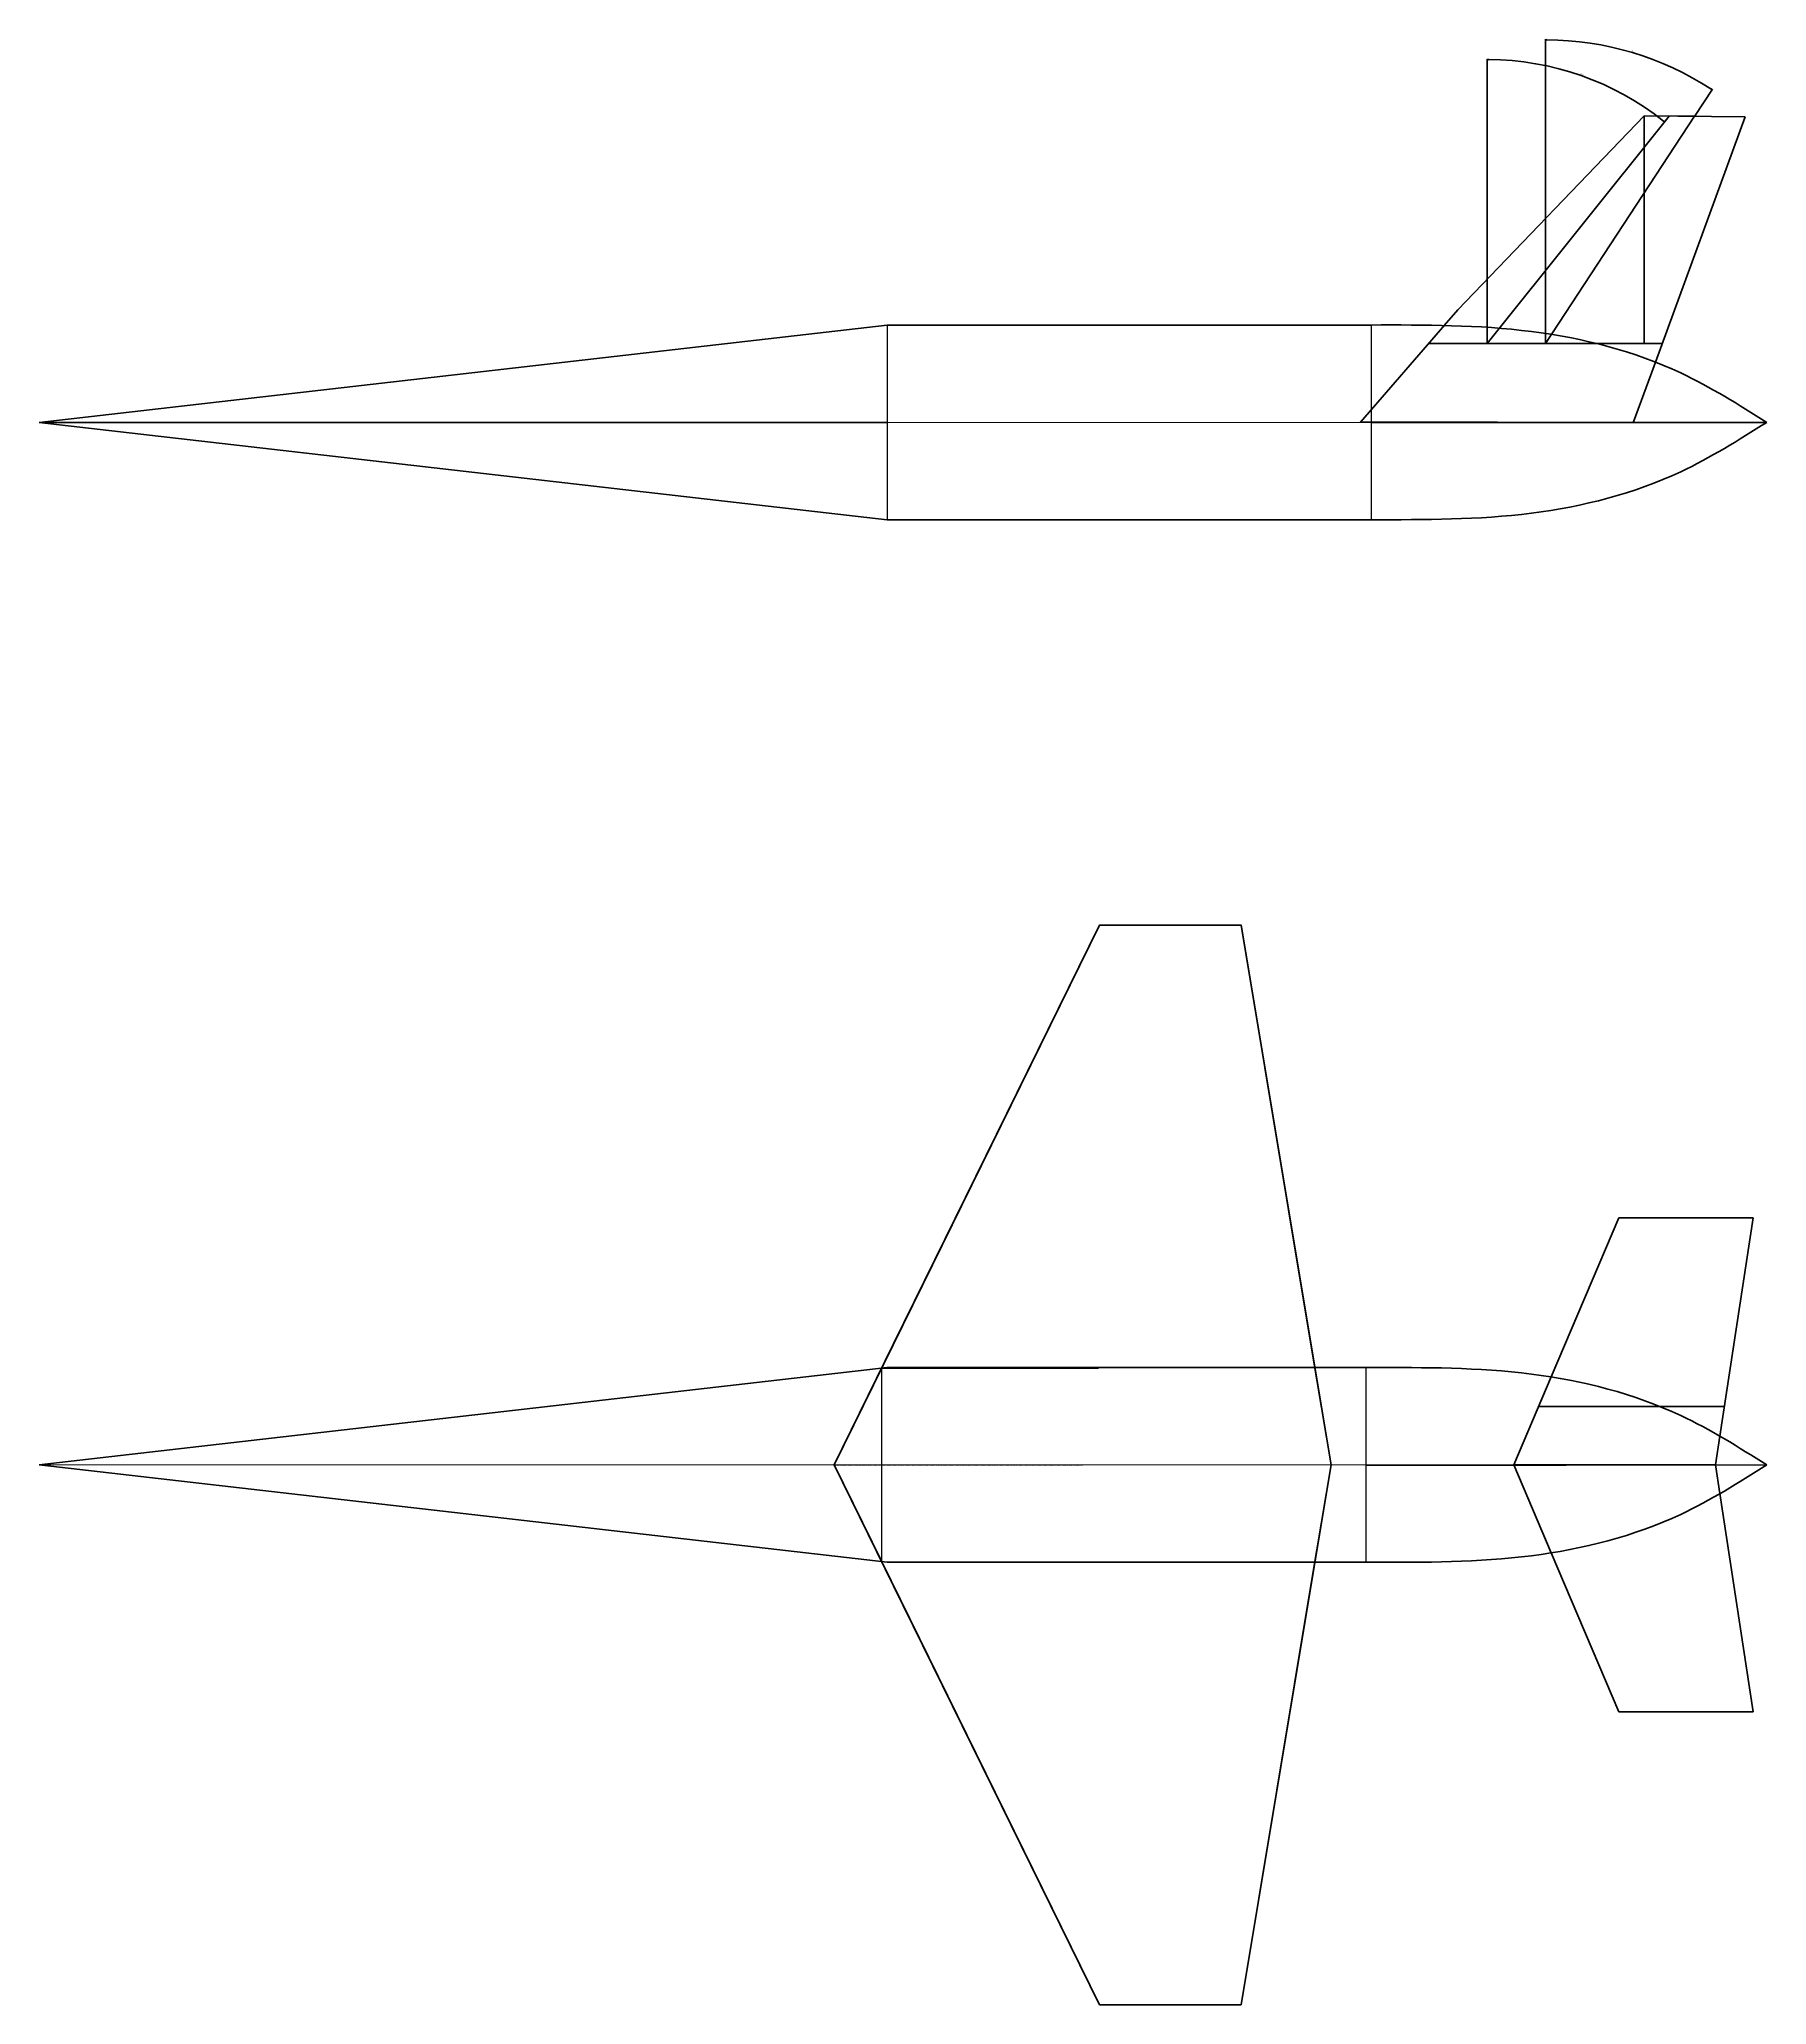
# Model space of a CAD drawing. Header units: millimetres. Extents: x 39448 to 67040, y 20141 to 39640.
# Drawn here: x 45102 to 51237, y 32656 to 39640 of the extents above; entities that cross this region are included whole.
import ezdxf

# ---------------------------------------------------------------- set-up
doc = ezdxf.new("R2010")
doc.units = ezdxf.units.MM
doc.linetypes.add('CENTER', pattern=[2, 1.25, -0.25, 0.25, -0.25])
doc.linetypes.add('PHANTOM2', pattern=[1.25, 0.625, -0.125, 0.125, -0.125, 0.125, -0.125])
for name, color, linetype, lineweight in [('_basic (Основной)', 4, 'Continuous', 60), ('_contour (Тонкий)', 7, 'Continuous', 30), ('_teoretical (Поверхности)', 2, 'PHANTOM2', 30), ('_ОСИ', 6, 'CENTER', 20)]:
    doc.layers.add(name, color=color, linetype=linetype, lineweight=lineweight)
doc.styles.add('ESKD', font='eskd.shx', dxfattribs={"oblique": 15, "height": 5})
doc.dimstyles.new('ESKD', dxfattribs={"dimtxt": 5, "dimasz": 5, "dimexe": 2, "dimexo": 0, "dimgap": 2, "dimtad": 1, "dimtoh": 1, "dimzin": 12, "dimdsep": 46, "dimtxsty": 'ESKD', "dimblk1": 'OPEN', "dimblk2": 'OPEN', "dimsah": 1, "dimcen": 5, "dimclrd": 256, "dimclre": 256, "dimclrt": 2, "dimadec": 0, "dimazin": 0, "dimtfac": 1, "dimtmove": 0, "dimatfit": 3, "dimldrblk": 'OPEN', "dimfxl": 1, "dimtolj": 1, "dimtzin": 12, "dimlwd": -1, "dimlwe": -1, "dimarcsym": 0})

# ---------------------------------------------------------------- blocks, each defined once
blk = doc.blocks.new('_OPEN')
at = {"color": 0, "linetype": 'ByBlock'}
for p, q in [((-1, 0.2), (0, 0)), ((0, 0), (-1, -0.2)), ((0, 0), (-1, 0))]:
    blk.add_line(p, q, dxfattribs=at)
blk = doc.blocks.new('*D126')
at = {"layer": '_basic (Основной)', "transparency": 16777216}
for p, q in [((50451.4, 39458), (50451.4, 39639.6)), ((50981.1, 39365.9), (51044.4, 39462.4))]:
    blk.add_line(p, q, dxfattribs=at)
blk.add_arc((50451.4, 38559), 1078.6, 56.98293, 89.73441, dxfattribs=at)
at = {"layer": 'Defpoints', "color": 0, "transparency": 16777216}
for p in [(50858.7, 39557.7), (50451.4, 39458), (50981.1, 39365.9), (50451.4, 38559), (50451.4, 38559)]:
    blk.add_point(p, dxfattribs=at)
at = {"layer": '_basic (Основной)', "transparency": 16777216, "xscale": 5, "yscale": 5, "zscale": 5}
for p, rotation in [((50451.4, 39637.6), 179.8672046819427), ((51043.3, 39460.7), 326.8501356482791)]:
    blk.add_blockref('_OPEN', p, dxfattribs=dict(at, rotation=rotation))
at = {"layer": '_basic (Основной)', "color": 2, "transparency": 16777216, "insert": (50761.8, 39597.5), "char_height": 5, "attachment_point": 5, "rotation": 343.35867, "style": 'ESKD'}
blk.add_mtext('\\A1;33°', dxfattribs=at)
blk = doc.blocks.new('*D127')
at = {"layer": '_basic (Основной)', "transparency": 16777216}
blk.add_line((50243.9, 39460.9), (50243.9, 39569.6), dxfattribs=at)
blk.add_arc((50243.9, 38559), 1008.7, 51.56459, 89.71598, dxfattribs=at)
at = {"layer": 'Defpoints', "color": 0, "transparency": 16777216}
for p in [(50243.9, 39460.9), (50683.1, 39467), (50891.4, 39366.6), (50243.9, 38559), (50243.9, 38559)]:
    blk.add_point(p, dxfattribs=at)
at = {"layer": '_basic (Основной)', "transparency": 16777216, "xscale": 5, "yscale": 5, "zscale": 5}
for p, rotation in [((50243.9, 39567.6), 179.8579906926838), ((50874.8, 39346), 321.4225824850007)]:
    blk.add_blockref('_OPEN', p, dxfattribs=dict(at, rotation=rotation))
at = {"layer": '_basic (Основной)', "color": 2, "transparency": 16777216, "insert": (50580, 39515.6), "char_height": 5, "attachment_point": 5, "rotation": 340.64029, "style": 'ESKD'}
blk.add_mtext('\\A1;39°', dxfattribs=at)

msp = doc.modelspace()

# ---------------------------------------------------------------- linework, layer by layer
at = {"layer": '_basic (Основной)', "color": 2, "transparency": 33554687}
for p, q in [((50243.88, 38558.978), (50243.88, 39460.928)), ((50451.36, 38558.978), (50451.36, 39458.021)), ((50243.88, 38558.978), (50891.395, 39366.648)), ((50981.073, 39365.922), (50451.36, 38558.978)), ((50981.073, 39365.922), (50801.717, 39367.374)), ((50801.717, 39367.374), (50801.717, 38558.978)), ((50451.36, 38558.978), (50036.4, 38558.978)), ((48113.177, 38278.501), (45101.636, 38278.501)), ((50279.494, 38280.065), (49794.38, 38279.715)), ((49832.578, 38278.501), (51237.168, 38278.501)), ((50711.869, 35451.442), (50950.728, 35451.442)), ((50950.728, 35451.442), (50831.299, 35451.442)), ((50426.917, 34781.162), (50756.903, 34781.162)), ((50756.903, 34781.162), (50591.91, 34781.162)), ((49812.819, 34571.472), (51237.168, 34573.741)), ((50338.738, 34573.741), (51055.108, 34573.741)), ((50696.923, 34573.741), (50338.738, 34573.741))]:
    msp.add_line(p, q, dxfattribs=at)
at = {"layer": '_basic (Основной)', "transparency": 33554687}
for p, q in [((50801.717, 39367.374), (50140.007, 38678.53)), ((51160.43, 39364.47), (50801.717, 39367.374)), ((51160.43, 39364.47), (50842.094, 38492.632)), ((48113.177, 38624.337), (45101.636, 38278.501)), ((48113.177, 38624.337), (49832.578, 38624.337)), ((50140.007, 38678.53), (50091.591, 38622.663)), ((50036.4, 38558.978), (50866.319, 38558.978)), ((45101.636, 38278.501), (48113.177, 37932.665)), ((48113.177, 37932.665), (49832.578, 37932.665)), ((48867.672, 36491.871), (48135.851, 35003.603)), ((48867.672, 36491.871), (49370.142, 36491.871)), ((49370.142, 36491.871), (49623.266, 34973.979)), ((50711.869, 35451.442), (50471.668, 34886.427)), ((50711.869, 35451.442), (51189.588, 35451.442)), ((51189.588, 35451.442), (51070.76, 34675.896)), ((48113.177, 34919.577), (45101.636, 34573.741)), ((48113.177, 34919.577), (49832.578, 34919.577)), ((45101.636, 34573.741), (48113.177, 34227.905)), ((51189.588, 33696.039), (51070.76, 34471.586)), ((48113.177, 34227.905), (49832.578, 34227.905)), ((50711.869, 33696.039), (50471.668, 34261.054)), ((49370.142, 32655.61), (49623.266, 34173.503)), ((48867.672, 32655.61), (48135.851, 34143.879)), ((50711.869, 33696.039), (51189.588, 33696.039)), ((48867.672, 32655.61), (49370.142, 32655.61))]:
    msp.add_line(p, q, dxfattribs=at)
at = {"layer": '_basic (Основной)', "color": 1, "transparency": 33554687}
for p, q in [((50093.897, 38625.324), (49794.38, 38279.715)), ((50845.253, 38501.282), (50764.608, 38280.415)), ((50471.668, 34886.427), (50338.738, 34573.741)), ((50426.917, 34781.162), (51086.889, 34781.162)), ((50838.338, 34781.162), (51086.889, 34781.162)), ((51070.76, 34675.896), (51055.108, 34573.741)), ((50338.738, 34573.741), (50471.668, 34261.054)), ((51055.108, 34573.741), (51070.76, 34471.586))]:
    msp.add_line(p, q, dxfattribs=at)
at = {"layer": '_basic (Основной)', "ltscale": 10, "transparency": 33554687}
for p, q in [((48135.851, 35003.603), (47924.476, 34573.741)), ((49623.266, 34973.979), (49690.01, 34573.741)), ((48135.851, 34143.879), (47924.476, 34573.741)), ((49623.266, 34173.503), (49690.01, 34573.741))]:
    msp.add_line(p, q, dxfattribs=at)
at = {"layer": '_basic (Основной)', "color": 1, "transparency": 33554687}
for points in [[(47924.476, 34573.741), (48867.672, 36491.871), (49370.142, 36491.871), (49690.01, 34573.741), (49370.142, 32655.61), (48867.672, 32655.61), (47924.476, 34573.741)], [(50838.338, 34781.162), (50426.917, 34781.162)]]:
    msp.add_lwpolyline(points, dxfattribs=at)
at = {"layer": '_basic (Основной)', "transparency": 33554687}
for points in [[(49832.578, 38624.337), (50401.673, 38601.231), (50931.697, 38454.177), (51237.168, 38278.501)], [(49832.578, 37932.665), (50401.673, 37955.772), (50931.697, 38102.826), (51237.168, 38278.501)], [(49832.578, 34919.577), (50401.673, 34896.47), (50931.697, 34749.417), (51237.168, 34573.741)], [(49832.578, 34227.905), (50401.673, 34251.012), (50931.697, 34398.065), (51237.168, 34573.741)]]:
    msp.add_spline(points, degree=3, dxfattribs=at)
at = {"layer": '_contour (Тонкий)', "transparency": 33554687}
for p, q in [((48113.177, 38624.337), (48113.177, 37932.665)), ((49832.578, 38624.337), (49832.578, 37932.665)), ((48093.417, 34917.308), (48093.417, 34225.636)), ((49812.819, 34917.308), (49812.819, 34225.636))]:
    msp.add_line(p, q, dxfattribs=at)
at = {"layer": '_contour (Тонкий)', "color": 1, "transparency": 33554687}
msp.add_line((49794.38, 38279.715), (50764.608, 38280.415), dxfattribs=at)
at = {"layer": '_contour (Тонкий)', "color": 2, "transparency": 33554687}
for p, q in [((48093.417, 34917.308), (48478.417, 34917.308)), ((48478.417, 34917.308), (48863.417, 34917.308))]:
    msp.add_line(p, q, dxfattribs=at)
at = {"layer": '_teoretical (Поверхности)', "transparency": 33554687}
for p, q in [((48867.672, 36491.871), (48993.29, 36491.871)), ((48993.29, 36491.871), (49118.907, 36491.871)), ((47924.476, 34573.741), (48365.859, 34573.741)), ((48365.859, 34573.741), (48807.241, 34573.741))]:
    msp.add_line(p, q, dxfattribs=at)
at = {"layer": '_ОСИ', "transparency": 33554687}
for p, q in [((48113.177, 38278.501), (45101.636, 38278.501)), ((48113.177, 38278.501), (51237.168, 38278.501)), ((48113.177, 34573.741), (45101.636, 34573.741)), ((48113.177, 34573.741), (51237.168, 34573.741))]:
    msp.add_line(p, q, dxfattribs=at)

# ---------------------------------------------------------------- dimensions: what is measured, and where the dimension line sits
at = {"layer": '_basic (Основной)', "color": 2, "transparency": 33554687}
for base, line1, line2, picture, middle in [((50858.716, 39557.75), ((50451.36, 38558.978), (50451.36, 39458.021)), ((50981.073, 39365.922), (50451.36, 38558.978)), '*D126', (50761.779, 39597.524)), ((50683.086, 39466.997), ((50243.88, 38558.978), (50243.88, 39460.928)), ((50243.88, 38558.978), (50891.395, 39366.648)), '*D127', (50580.005, 39515.604))]:
    dim = msp.add_angular_dim_2l(base=base, line1=line1, line2=line2, dimstyle='ESKD', dxfattribs=at)
    dim.commit()
    dim.dimension.update_dxf_attribs({"geometry": picture, "text_midpoint": middle})

doc.saveas('drawing.dxf')
